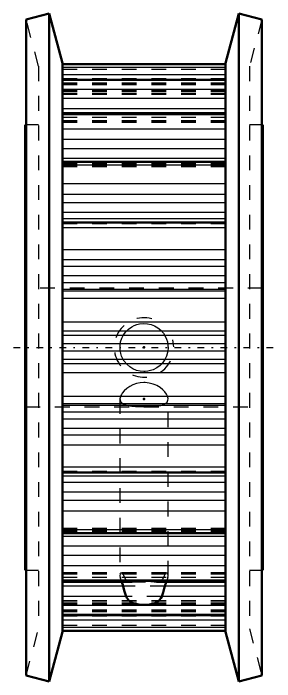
# Model space of a CAD drawing. Header units: millimetres. Extents: x -1 to 163, y 0 to 171.
# Drawn here: x 57.7 to 75.3, y 0 to 45 of the extents above; entities that cross this region are included whole.
import ezdxf

# ---------------------------------------------------------------- set-up
doc = ezdxf.new("R2010")
doc.units = ezdxf.units.MM
doc.linetypes.add('Center', pattern=[1.5, 0.45, -0.5, 0.05, -0.5])
doc.linetypes.add('Dashed', pattern=[2, 1, -1])
for name, color, linetype, lineweight in [('2d ConnectionPoints', 7, 'Continuous', 50), ('AM_4', 3, 'Continuous', 25), ('AM_5', 3, 'Continuous', 25), ('center', 4, 'Center', 25), ('hidden', 3, 'Dashed', 25), ('vis', 1, 'Continuous', 50)]:
    doc.layers.add(name, color=color, linetype=linetype, lineweight=lineweight)

# ---------------------------------------------------------------- blocks, each defined once
blk = doc.blocks.new('1_C_ATP24XL037_A_P8_0_in_C_ATP24XL037_A_P8_900')
at = {"layer": 'AM_4'}
for p, q in [((72, 41.574), (61, 41.574)), ((72, 41.365), (61, 41.365)), ((72, 40.87), (61, 40.87)), ((72, 40.484), (61, 40.484)), ((72, 39.87), (61, 39.87)), ((72, 39.263), (61, 39.263)), ((72, 38.577), (61, 38.577)), ((72, 38.168), (61, 38.168)), ((72, 37.191), (61, 37.191)), ((72, 36.514), (61, 36.514)), ((72, 35.867), (61, 35.867)), ((72, 35.221), (61, 35.221)), ((72, 34.784), (61, 34.784)), ((72, 33.511), (61, 33.511)), ((72, 32.81), (61, 32.81)), ((72, 32.246), (61, 32.246)), ((72, 31.584), (61, 31.584)), ((72, 31.164), (61, 31.164)), ((72, 30.563), (61, 30.563)), ((72, 29.081), (61, 29.081)), ((72, 28.404), (61, 28.404)), ((72, 27.961), (61, 27.961)), ((72, 27.328), (61, 27.328)), ((72, 26.859), (61, 26.859)), ((72, 26.408), (61, 26.408)), ((72, 26.289), (61, 26.289)), ((72, 25.793), (61, 25.793)), ((72, 24.202), (61, 24.202)), ((72, 23.595), (61, 23.595)), ((72, 23.304), (61, 23.304)), ((72, 22.743), (61, 22.743)), ((72, 22.257), (61, 22.257)), ((72, 21.696), (61, 21.696)), ((72, 21.405), (61, 21.405)), ((72, 20.798), (61, 20.798)), ((72, 19.207), (61, 19.207)), ((72, 18.711), (61, 18.711)), ((72, 18.592), (61, 18.592)), ((72, 18.141), (61, 18.141)), ((72, 17.672), (61, 17.672)), ((72, 17.039), (61, 17.039)), ((72, 16.596), (61, 16.596)), ((72, 15.919), (61, 15.919)), ((72, 14.437), (61, 14.437)), ((72, 13.836), (61, 13.836)), ((72, 13.416), (61, 13.416)), ((72, 12.754), (61, 12.754)), ((72, 12.19), (61, 12.19)), ((72, 11.489), (61, 11.489)), ((72, 10.216), (61, 10.216)), ((72, 9.779), (61, 9.779)), ((72, 9.133), (61, 9.133)), ((72, 8.486), (61, 8.486)), ((72, 7.809), (61, 7.809)), ((72, 6.832), (61, 6.832)), ((65.092, 6.423), (61, 6.423)), ((72, 6.423), (67.908, 6.423)), ((65.304, 5.737), (61, 5.737)), ((72, 5.737), (67.696, 5.737)), ((72, 5.13), (61, 5.13)), ((72, 4.516), (61, 4.516)), ((72, 4.13), (61, 4.13)), ((72, 3.635), (61, 3.635)), ((72, 3.426), (61, 3.426))]:
    blk.add_line(p, q, dxfattribs=at)
at = {"layer": 'AM_5', "linetype": 'Dashed'}
blk.add_arc((66.5, 22.5), 2, 75, 15, dxfattribs=at)
at = {"layer": 'center'}
blk.add_line((57.7, 22.5), (75.3, 22.5), dxfattribs=at)
at = {"layer": 'hidden'}
for p, q in [((59.4, 41.439), (58.557, 44.586)), ((74.443, 44.586), (73.6, 41.439)), ((59.4, 41.439), (59.4, 3.561)), ((73.6, 41.439), (73.6, 3.561)), ((72, 41.224), (61, 41.224)), ((72, 40.6), (61, 40.6)), ((72, 40.303), (61, 40.303)), ((72, 40.25), (61, 40.25)), ((72, 40.248), (61, 40.248)), ((72, 40.192), (61, 40.192)), ((72, 39.776), (61, 39.776)), ((72, 39.706), (61, 39.706)), ((72, 39.581), (61, 39.581)), ((61, 39.558), (72, 39.558)), ((72, 38.169), (61, 38.169)), ((72, 37.992), (61, 37.992)), ((59.4, 37.5), (58.557, 37.5)), ((72, 37.774), (61, 37.774)), ((72, 37.749), (61, 37.749)), ((61, 37.663), (72, 37.663)), ((74.443, 37.5), (73.6, 37.5)), ((72, 34.966), (61, 34.966)), ((72, 34.878), (61, 34.878)), ((72, 34.731), (61, 34.731)), ((61, 34.694), (72, 34.694)), ((72, 30.914), (61, 30.914)), ((72, 30.854), (61, 30.854)), ((61, 30.852), (72, 30.852)), ((74.5, 26.5), (58.5, 26.5)), ((64.879, 19.038), (64.879, 7.128)), ((68.121, 7.128), (68.121, 19.037)), ((58.5, 18.5), (74.5, 18.5)), ((72, 14.148), (61, 14.148)), ((72, 14.146), (61, 14.146)), ((72, 14.086), (61, 14.086)), ((72, 10.306), (61, 10.306)), ((72, 10.269), (61, 10.269)), ((72, 10.122), (61, 10.122)), ((72, 10.034), (61, 10.034)), ((58.557, 7.5), (59.4, 7.5)), ((72, 7.337), (61, 7.337)), ((72, 7.251), (61, 7.251)), ((72, 7.226), (61, 7.226)), ((68.121, 7.128), (68.103, 7.251)), ((73.6, 7.5), (74.443, 7.5)), ((72, 7.008), (61, 7.008)), ((72, 6.831), (61, 6.831)), ((64.879, 7.128), (64.897, 7.008)), ((67.908, 6.423), (65.092, 6.423)), ((65.593, 6.721), (67.403, 6.721)), ((72, 5.442), (61, 5.442)), ((72, 5.419), (61, 5.419)), ((67.696, 5.737), (65.304, 5.737)), ((72, 5.294), (61, 5.294)), ((72, 5.224), (61, 5.224)), ((72, 4.808), (61, 4.808)), ((72, 4.752), (61, 4.752)), ((61, 4.75), (72, 4.75)), ((72, 4.697), (61, 4.697)), ((72, 4.4), (61, 4.4)), ((72, 3.776), (61, 3.776)), ((58.557, 0.414), (59.4, 3.561)), ((73.6, 3.561), (74.443, 0.414))]:
    blk.add_line(p, q, dxfattribs=at)
for points in [[(66.5, 20.879), (66.241, 20.9), (65.989, 20.962), (65.753, 21.062), (65.536, 21.197), (65.335, 21.373), (65.165, 21.58), (65.068, 21.74), (64.99, 21.911), (64.932, 22.09), (64.886, 22.356), (64.884, 22.626), (64.924, 22.877), (65.001, 23.118), (65.117, 23.346), (65.266, 23.551), (65.458, 23.742), (65.679, 23.898), (65.845, 23.983), (66.022, 24.049), (66.205, 24.094), (66.469, 24.121), (66.735, 24.104), (66.979, 24.049), (67.209, 23.958), (67.43, 23.827), (67.628, 23.664), (67.808, 23.457), (67.952, 23.221), (68.025, 23.05), (68.078, 22.871), (68.11, 22.687), (68.119, 22.425), (68.086, 22.165), (68.015, 21.923), (67.908, 21.696), (67.76, 21.481), (67.582, 21.293), (67.361, 21.126), (67.113, 20.999), (66.939, 20.94), (66.757, 20.9), (66.572, 20.881), (66.5, 20.879)], [(66.5, 20.144), (66.245, 20.126), (65.989, 20.072), (65.756, 19.988), (65.536, 19.877), (65.337, 19.742), (65.165, 19.589), (65.029, 19.426), (64.974, 19.342), (64.932, 19.259), (64.886, 19.113), (64.879, 19.036)], [(68.121, 19.036), (68.119, 19.072), (68.086, 19.216), (68.016, 19.359), (67.908, 19.509), (67.763, 19.658), (67.582, 19.801), (67.364, 19.932), (67.242, 19.989), (67.113, 20.039), (66.853, 20.109), (66.713, 20.131), (66.572, 20.142), (66.5, 20.144)], [(64.879, 19.036), (64.884, 18.975), (64.923, 18.864), (65.001, 18.768), (65.115, 18.692), (65.266, 18.632), (65.455, 18.587), (65.679, 18.555), (65.928, 18.536), (66.064, 18.53), (66.205, 18.526), (66.465, 18.523), (66.735, 18.525), (66.976, 18.532), (67.209, 18.545), (67.428, 18.568), (67.563, 18.59)], [(67.563, 18.59), (67.628, 18.604), (67.806, 18.657), (67.952, 18.732), (68.053, 18.827), (68.088, 18.884), (68.11, 18.946), (68.121, 19.036)], [(64.897, 7.251), (64.879, 7.129), (64.879, 7.128)], [(64.897, 7.251), (64.916, 7.295), (64.941, 7.324), (64.969, 7.336), (64.977, 7.337)], [(64.977, 7.337), (65.001, 7.332), (65.035, 7.311), (65.069, 7.272), (65.092, 7.226)], [(65.304, 6.831), (65.214, 6.979), (65.133, 7.136), (65.092, 7.226)], [(67.908, 7.226), (67.832, 7.064), (67.747, 6.911), (67.696, 6.831)], [(67.908, 7.226), (67.936, 7.279), (67.97, 7.316), (68.004, 7.334), (68.023, 7.337)], [(68.023, 7.337), (68.038, 7.335), (68.068, 7.317), (68.093, 7.279), (68.103, 7.251)], [(64.999, 6.721), (64.996, 6.729), (64.962, 6.822), (64.932, 6.904), (64.907, 6.977), (64.897, 7.008)], [(65.592, 6.721), (65.501, 6.726), (65.428, 6.742), (65.366, 6.771), (65.304, 6.831)], [(67.696, 6.831), (67.653, 6.785), (67.599, 6.752), (67.535, 6.732), (67.464, 6.723), (67.405, 6.721)], [(68.103, 7.008), (68.084, 6.952), (68.059, 6.881), (68.031, 6.803), (68.001, 6.721)], [(68.103, 7.008), (68.121, 7.127), (68.121, 7.128)]]:
    blk.add_lwpolyline(points, dxfattribs=at)
at = {"layer": 'vis'}
for p, q in [((60.102, 45), (58.557, 44.586)), ((58.557, 44.586), (58.557, 0.414)), ((61, 41.65), (60.102, 45)), ((60.102, 45), (60.102, 0)), ((72.898, 45), (72, 41.65)), ((74.443, 44.586), (72.898, 45)), ((72.898, 45), (72.898, 0)), ((74.443, 44.586), (74.443, 0.414)), ((61, 41.65), (61, 3.35)), ((72, 41.577), (61, 41.577)), ((72, 41.65), (72, 3.35)), ((72, 40.521), (61, 40.521)), ((72, 38.279), (61, 38.279)), ((58.557, 37.5), (58.5, 37.5)), ((58.5, 37.5), (58.5, 7.5)), ((74.5, 37.5), (74.443, 37.5)), ((74.5, 37.5), (74.5, 7.5)), ((72, 35.003), (61, 35.003)), ((72, 30.917), (61, 30.917)), ((61, 14.083), (72, 14.083)), ((61, 9.997), (72, 9.997)), ((58.5, 7.5), (58.557, 7.5)), ((74.443, 7.5), (74.5, 7.5)), ((61, 6.721), (65.593, 6.721)), ((67.403, 6.721), (72, 6.721)), ((61, 4.479), (72, 4.479)), ((60.102, 0), (61, 3.35)), ((61, 3.423), (72, 3.423)), ((72, 3.35), (72.898, 0)), ((58.557, 0.414), (60.102, 0)), ((72.898, 0), (74.443, 0.414))]:
    blk.add_line(p, q, dxfattribs=at)
for points in [[(67.405, 6.721), (67.334, 6.723), (67.191, 6.736), (66.964, 6.762), (66.724, 6.783), (66.473, 6.79), (66.222, 6.779), (66.045, 6.763), (65.873, 6.743), (65.711, 6.727), (65.601, 6.721), (65.592, 6.721)], [(65.092, 6.423), (65.064, 6.527), (65.03, 6.632), (64.999, 6.721)], [(65.092, 6.423), (65.168, 6.141), (65.253, 5.875), (65.304, 5.737)], [(67.696, 5.737), (67.786, 5.992), (67.867, 6.265), (67.908, 6.423)], [(68.001, 6.721), (67.999, 6.715), (67.965, 6.616), (67.931, 6.511), (67.908, 6.423)], [(65.304, 5.737), (65.347, 5.645), (65.401, 5.56), (65.465, 5.485), (65.536, 5.42), (65.666, 5.334), (65.809, 5.27), (66.036, 5.209), (66.276, 5.178), (66.527, 5.169), (66.778, 5.182), (66.955, 5.207), (67.127, 5.248), (67.289, 5.311), (67.399, 5.372), (67.499, 5.45), (67.572, 5.526), (67.634, 5.613), (67.696, 5.737)]]:
    blk.add_lwpolyline(points, dxfattribs=at)

msp = doc.modelspace()

# ---------------------------------------------------------------- linework, layer by layer
at = {"layer": '2d ConnectionPoints'}
for p in [(66.5, 22.5), (66.5, 19.036)]:
    msp.add_point(p, dxfattribs=at)

# ---------------------------------------------------------------- block references
msp.add_blockref('1_C_ATP24XL037_A_P8_0_in_C_ATP24XL037_A_P8_900', (0, 0))

doc.saveas('drawing.dxf')
